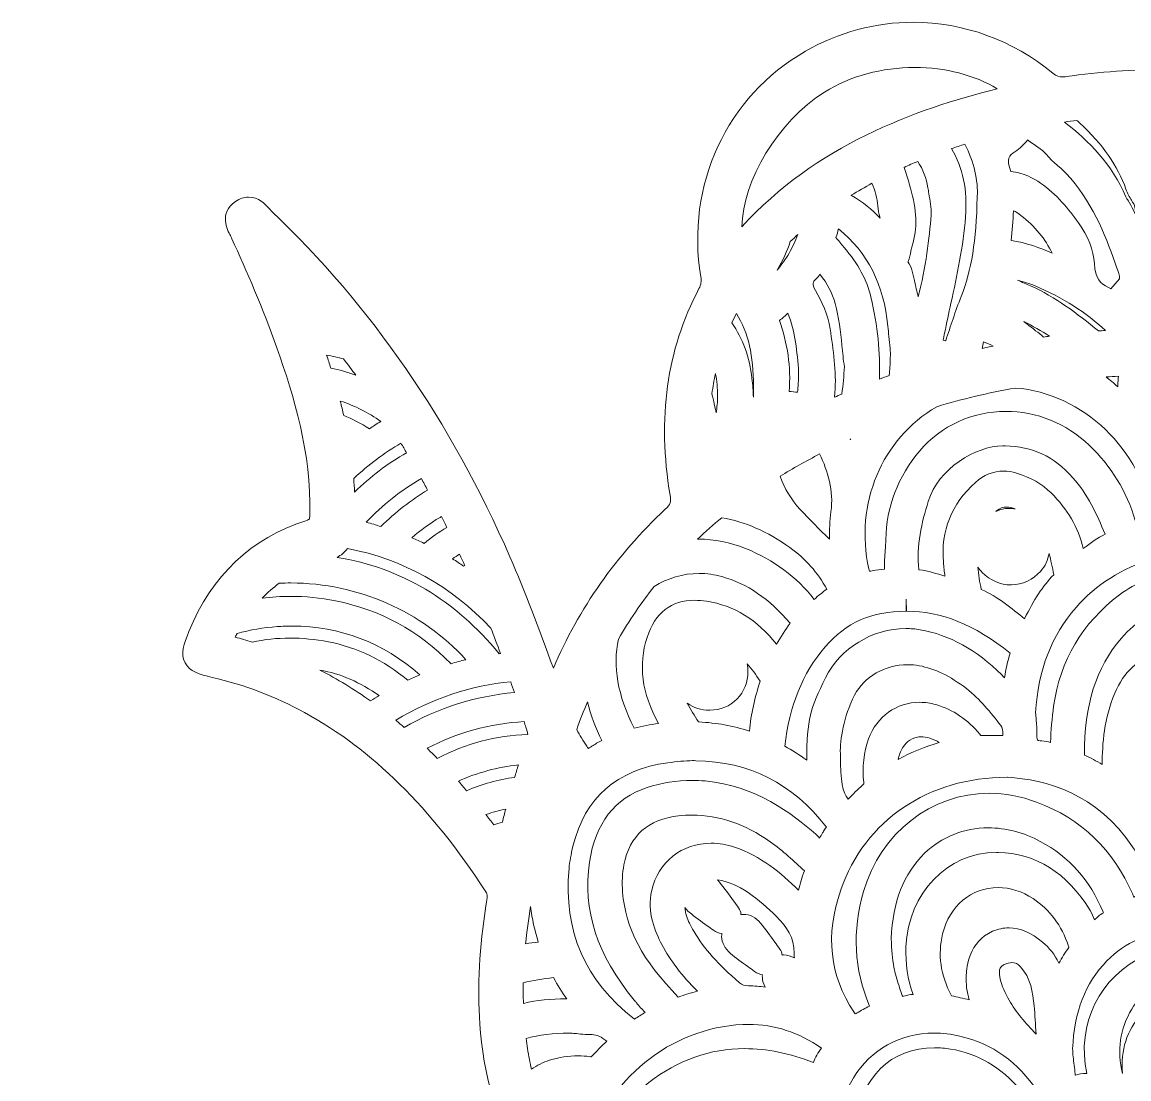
# Model space of a CAD drawing. Extents: x 55 to 1945, y -803 to -197.
# Drawn here: x 532.1 to 750.3, y -408 to -199.7 of the extents above; entities that cross this region are included whole.
import ezdxf

# ---------------------------------------------------------------- set-up
doc = ezdxf.new("R2010")
doc.units = 0
doc.header["$MEASUREMENT"] = 0
doc.layers.add('Layer 1', color=7, linetype='Continuous')

# ---------------------------------------------------------------- blocks, each defined once
blk = doc.blocks.new('block 2')
at = {"layer": 'Layer 1', "lineweight": 0}
for points, knots in [([(980.2, -612.68), (978.01, -609.98), (975.82, -607.29), (973.62, -604.6), (968.72, -598.59), (963.66, -592.38), (958.81, -586.19), (951.38, -576.7), (942.23, -563.82), (937.35, -548.26), (936.88, -546.77), (937, -546.29), (938.11, -545.24), (945.05, -538.69), (950.03, -531.23), (952.92, -523.05), (954.92, -517.36), (954.23, -515.91), (948.58, -513.87), (928.52, -506.64), (912.42, -493.97), (900.72, -476.21), (899.19, -473.89), (898.47, -471.72), (898.4, -469.18), (898.25, -464.07), (897.58, -458.73), (896.4, -453.32), (894.46, -444.44), (891.27, -434.42), (882.3, -427.47), (881.82, -427.09), (881.34, -426.74), (880.84, -426.4), (885.52, -422.49), (888.82, -417.27), (890.88, -410.54), (893.45, -402.18), (894.08, -392.92), (892.88, -381.39), (892.88, -381.39), (892.79, -380.54), (892.79, -380.54), (891.75, -370.64), (891.75, -370.64), (898.02, -362.41), (912.49, -343.4), (928.05, -332.67), (947, -328.65), (949, -328.22), (950.32, -327.37), (951.03, -326.06), (952.01, -324.26), (951.42, -322.25), (950.89, -320.89), (946.39, -309.26), (938.54, -301.57), (927.54, -298.03), (926.54, -297.71), (926.54, -297.65), (926.53, -296.78), (926.51, -292.92), (926.78, -289.16), (927.33, -285.61), (929.56, -271.21), (935.07, -257.96), (941.5, -243.37), (941.6, -243.13), (941.79, -242.81), (941.98, -242.48), (942.74, -241.18), (944.76, -237.73), (941.36, -235.19), (940.46, -234.51), (939.51, -234.17), (938.54, -234.17), (936.38, -234.17), (935.04, -235.8), (934.16, -236.89), (933.92, -237.18), (933.7, -237.45), (933.53, -237.61), (911.04, -259.03), (894.13, -285.43), (881.81, -318.32), (880.74, -321.18), (879.69, -324.04), (878.61, -327.02), (873.63, -315.34), (866.33, -304.93), (856.88, -296.02), (855.65, -294.86), (855.39, -294.08), (855.68, -292.39), (858.16, -277.79), (856.25, -264.3), (850, -252.3), (849.56, -251.44), (849.45, -250.71), (849.62, -249.67), (852.55, -231.6), (844.41, -214.21), (828.89, -205.34), (822.41, -201.64), (815.12, -199.69), (807.81, -199.69), (797.77, -199.69), (788.2, -203.19), (780.13, -209.83), (779.41, -210.42), (779.06, -210.53), (778.62, -210.53), (778.48, -210.53), (778.32, -210.51), (778.15, -210.49), (771.35, -209.5), (764.48, -209), (757.73, -209), (751.12, -209), (744.44, -209.48), (737.88, -210.43), (737.6, -210.47), (737.35, -210.49), (737.13, -210.49), (736.54, -210.49), (736.05, -210.36), (735.27, -209.72), (727.41, -203.26), (717.65, -199.71), (707.77, -199.71), (700.37, -199.71), (693.01, -201.69), (686.48, -205.44), (670.95, -214.36), (662.86, -231.82), (665.87, -249.91), (666.02, -250.8), (665.92, -251.42), (665.51, -252.2), (659.13, -264.39), (657.26, -277.72), (659.82, -292.95), (660.04, -294.26), (659.87, -294.75), (658.87, -295.69), (649.22, -304.74), (641.81, -315.28), (636.8, -327.05), (633.94, -319.07), (631.27, -312.04), (628.24, -305.09), (616.62, -278.45), (600.8, -255.52), (581.25, -236.94), (581.09, -236.79), (580.93, -236.62), (580.77, -236.44), (579.95, -235.53), (578.71, -234.17), (576.73, -234.17), (575.84, -234.17), (574.97, -234.46), (574.13, -235.03), (570.78, -237.34), (572.55, -240.68), (573.13, -241.78), (573.24, -241.99), (573.34, -242.19), (573.43, -242.38), (576.28, -248.67), (579.56, -256.14), (582.31, -263.9), (585.68, -273.41), (589.09, -284.74), (588.81, -296.61), (588.79, -297.46), (588.69, -297.65), (588.68, -297.67), (588.68, -297.67), (588.54, -297.81), (588, -297.98), (577.24, -301.41), (569.49, -308.75), (564.95, -319.8), (563.93, -322.29), (563.28, -324.19), (564.19, -325.96), (565.1, -327.71), (567.06, -328.29), (569.53, -328.86), (575.92, -330.33), (582.04, -332.65), (587.72, -335.77), (601.19, -343.16), (612.55, -354.39), (623.49, -371.1), (623.85, -371.66), (623.8, -372.22), (623.58, -373.56), (623.58, -373.56), (623.52, -373.89), (623.52, -373.89), (622.22, -381.95), (621.82, -389.79), (622.33, -397.19), (622.96, -406.5), (625, -417.98), (634.73, -426.42), (628.9, -430.37), (624.67, -436), (621.85, -443.54), (619.02, -451.1), (617.47, -459.67), (616.95, -470.52), (616.86, -472.32), (616.41, -473.77), (615.48, -475.22), (603.68, -493.54), (587.21, -506.58), (566.51, -513.98), (562.16, -515.53), (560.85, -518.28), (562.39, -522.64), (565.45, -531.28), (570.63, -539.02), (577.79, -545.62), (578.63, -546.39), (578.7, -546.68), (578.35, -547.79), (575.44, -557.15), (570.75, -566.38), (563.59, -576.83), (557.77, -585.33), (551.09, -593.44), (544.63, -601.29), (541.67, -604.88), (538.61, -608.6), (535.66, -612.32), (535.54, -612.47), (535.41, -612.62), (535.28, -612.76), (534.49, -613.67), (532.08, -616.41), (534.83, -619.38), (535.99, -620.63), (537.21, -620.89), (538.03, -620.89), (539.54, -620.89), (540.66, -620.06), (541.49, -619.45), (541.64, -619.33), (541.8, -619.22), (541.95, -619.12), (543.82, -617.88), (545.69, -616.65), (547.56, -615.42), (553.71, -611.38), (560.08, -607.2), (566.2, -602.87), (582.76, -591.14), (601.36, -576.52), (615.64, -556.17), (615.74, -576.94), (616.67, -595.29), (618.46, -612.13), (618.77, -614.99), (618.25, -617.27), (616.67, -620.01), (610.06, -631.48), (604.76, -642.12), (600.47, -652.54), (593.95, -668.39), (590.23, -683.37), (589.12, -698.34), (588.81, -702.55), (590.57, -705.07), (594.5, -706.04), (595.16, -706.2), (595.81, -706.39), (596.46, -706.57), (598.33, -707.1), (600.26, -707.65), (602.39, -707.73), (602.56, -707.74), (602.7, -707.75), (602.81, -707.76), (602.81, -707.88), (602.79, -708.04), (602.77, -708.24), (602.01, -714.13), (601.78, -720.27), (602.07, -726.49), (602.98, -745.23), (607.98, -762.81), (613.46, -780.66), (614, -782.4), (614.53, -784.13), (615.07, -785.87), (616.16, -789.4), (617.25, -792.92), (618.32, -796.46), (619.08, -799.02), (620.54, -800.31), (622.65, -800.31), (622.89, -800.31), (623.15, -800.29), (623.4, -800.25), (624.33, -800.11), (627.35, -799.3), (627.08, -794.98), (627.07, -794.76), (627.07, -794.54), (627.07, -794.32), (627.06, -794.11), (627.06, -793.91), (627.05, -793.7), (625.82, -761.99), (626.93, -729.41), (630.36, -696.86), (630.98, -691), (631.71, -685.05), (632.42, -679.28), (632.69, -679.96), (632.96, -680.63), (633.22, -681.3), (634.46, -684.4), (635.73, -687.6), (637.11, -690.71), (649.92, -719.72), (668.32, -739.95), (693.35, -752.56), (709.85, -760.88), (728.61, -765.58), (750.68, -766.94), (751.51, -766.99), (752.19, -767.02), (752.79, -767.02), (756.35, -767.02), (757.46, -765.31), (757.8, -763.21), (758, -764.02), (758.36, -764.85), (759.01, -765.54), (760.45, -767.08), (762.53, -767.08), (763.21, -767.08), (763.57, -767.08), (763.94, -767.06), (764.34, -767.03), (771.51, -766.46), (780, -765.65), (788.57, -763.93), (814.74, -758.68), (835.61, -747.7), (852.36, -730.37), (865.29, -717), (875.34, -700.19), (882.99, -679.08), (884.8, -693.05), (886.21, -707.24), (887.26, -722.18), (888.8, -744.02), (889.17, -767.54), (888.39, -794.08), (888.39, -794.25), (888.38, -794.44), (888.36, -794.62), (888.28, -795.87), (888.02, -799.66), (892.08, -800.24), (892.34, -800.27), (892.59, -800.29), (892.82, -800.29), (896.11, -800.29), (896.91, -797.31), (897.25, -796.03), (897.3, -795.85), (897.35, -795.67), (897.4, -795.49), (899.41, -788.96), (901.41, -782.42), (903.41, -775.88), (909.48, -755.92), (915.7, -732.57), (912.59, -707.84), (915.13, -707.63), (917.54, -706.99), (919.86, -706.37), (919.86, -706.37), (921.02, -706.06), (921.02, -706.06), (925.04, -705.01), (926.82, -702.51), (926.46, -698.41), (925.72, -690.03), (924.43, -682.34), (922.53, -674.89), (917.08, -653.5), (906.86, -634.03), (897.58, -617.8), (896.89, -616.6), (896.59, -615.87), (896.69, -614.91), (898.6, -597.76), (899.6, -578.96), (899.83, -556.08), (904.49, -562.78), (909.84, -569.14), (916.05, -575.39), (933.48, -592.92), (953.58, -606.31), (974.35, -619.6), (975.12, -620.09), (976.28, -620.83), (977.69, -620.83), (977.69, -620.83), (977.69, -620.83), (977.69, -620.83), (978.58, -620.83), (979.88, -620.54), (981, -619.13), (983.22, -616.33), (981.17, -613.85), (980.4, -612.92), (980.4, -612.92), (980.2, -612.68), (980.2, -612.68)], [0, 0, 0, 0, 1, 1, 1, 2, 2, 2, 3, 3, 3, 4, 4, 4, 5, 5, 5, 6, 6, 6, 7, 7, 7, 8, 8, 8, 9, 9, 9, 10, 10, 10, 11, 11, 11, 12, 12, 12, 13, 13, 13, 14, 14, 14, 15, 15, 15, 16, 16, 16, 17, 17, 17, 18, 18, 18, 19, 19, 19, 20, 20, 20, 21, 21, 21, 22, 22, 22, 23, 23, 23, 24, 24, 24, 25, 25, 25, 26, 26, 26, 27, 27, 27, 28, 28, 28, 29, 29, 29, 30, 30, 30, 31, 31, 31, 32, 32, 32, 33, 33, 33, 34, 34, 34, 35, 35, 35, 36, 36, 36, 37, 37, 37, 38, 38, 38, 39, 39, 39, 40, 40, 40, 41, 41, 41, 42, 42, 42, 43, 43, 43, 44, 44, 44, 45, 45, 45, 46, 46, 46, 47, 47, 47, 48, 48, 48, 49, 49, 49, 50, 50, 50, 51, 51, 51, 52, 52, 52, 53, 53, 53, 54, 54, 54, 55, 55, 55, 56, 56, 56, 57, 57, 57, 58, 58, 58, 59, 59, 59, 60, 60, 60, 61, 61, 61, 62, 62, 62, 63, 63, 63, 64, 64, 64, 65, 65, 65, 66, 66, 66, 67, 67, 67, 68, 68, 68, 69, 69, 69, 70, 70, 70, 71, 71, 71, 72, 72, 72, 73, 73, 73, 74, 74, 74, 75, 75, 75, 76, 76, 76, 77, 77, 77, 78, 78, 78, 79, 79, 79, 80, 80, 80, 81, 81, 81, 82, 82, 82, 83, 83, 83, 84, 84, 84, 85, 85, 85, 86, 86, 86, 87, 87, 87, 88, 88, 88, 89, 89, 89, 90, 90, 90, 91, 91, 91, 92, 92, 92, 93, 93, 93, 94, 94, 94, 95, 95, 95, 96, 96, 96, 97, 97, 97, 98, 98, 98, 99, 99, 99, 100, 100, 100, 101, 101, 101, 102, 102, 102, 103, 103, 103, 104, 104, 104, 105, 105, 105, 106, 106, 106, 107, 107, 107, 108, 108, 108, 109, 109, 109, 110, 110, 110, 111, 111, 111, 112, 112, 112, 113, 113, 113, 114, 114, 114, 115, 115, 115, 116, 116, 116, 117, 117, 117, 118, 118, 118, 119, 119, 119, 120, 120, 120, 121, 121, 121, 122, 122, 122, 123, 123, 123, 124, 124, 124, 125, 125, 125, 126, 126, 126, 127, 127, 127, 128, 128, 128, 129, 129, 129, 130, 130, 130, 131, 131, 131, 132, 132, 132, 133, 133, 133, 134, 134, 134, 135, 135, 135, 136, 136, 136, 137, 137, 137, 138, 138, 138, 139, 139, 139, 140, 140, 140, 141, 141, 141, 142, 142, 142, 142]), ([(690.26, -213.48), (695.28, -210.34), (701.6, -208.62), (708.05, -208.62), (714.11, -208.62), (719.81, -210.12), (724.3, -212.83), (707.85, -216.94), (688.65, -224), (673.94, -240.03), (674.16, -230.95), (681.02, -219.25), (690.26, -213.48)], [0, 0, 0, 0, 1, 1, 1, 2, 2, 2, 3, 3, 3, 4, 4, 4, 4]), ([(739.99, -219.06), (740.16, -219.21), (740.33, -219.37), (740.5, -219.53), (745.16, -223.86), (748.08, -228.02), (749.68, -232.63), (749.97, -233.47), (750.4, -234.17), (750.78, -234.8), (751.08, -235.3), (751.39, -235.81), (751.45, -236.13), (751.61, -237.03), (751.85, -237.88), (752.11, -238.7), (751.5, -237.38), (750.83, -236.1), (750.09, -234.84), (750.02, -234.73), (749.95, -234.61), (749.88, -234.5), (749.79, -234.35), (749.68, -234.18), (749.64, -234.1), (746.92, -227.7), (742.42, -223.17), (737.59, -219.39), (738.38, -219.28), (739.18, -219.17), (739.99, -219.06)], [0, 0, 0, 0, 1, 1, 1, 2, 2, 2, 3, 3, 3, 4, 4, 4, 5, 5, 5, 6, 6, 6, 7, 7, 7, 8, 8, 8, 9, 9, 9, 10, 10, 10, 10]), ([(715.31, -224.62), (716.18, -224.32), (717.06, -224.03), (717.95, -223.76), (719.72, -227.3), (720.57, -230.91), (720.36, -234.09), (720.36, -234.12), (720.36, -234.15), (720.36, -234.19), (720.17, -242.87), (719.26, -248.55), (717.19, -253.79), (716.06, -256.67), (715.09, -259.63), (714.16, -262.49), (714.16, -262.49), (714.14, -262.53), (714.14, -262.53), (713.98, -262.49), (713.82, -262.45), (713.67, -262.41), (713.74, -262), (713.84, -261.47), (713.94, -260.98), (714.33, -259.03), (714.76, -257.04), (715.18, -255.11), (716.38, -249.6), (717.61, -243.9), (718.05, -238.07), (718.46, -232.77), (717.56, -228.37), (715.31, -224.62)], [0, 0, 0, 0, 1, 1, 1, 2, 2, 2, 3, 3, 3, 4, 4, 4, 5, 5, 5, 6, 6, 6, 7, 7, 7, 8, 8, 8, 9, 9, 9, 10, 10, 10, 11, 11, 11, 11]), ([(727.77, -225.26), (728.81, -224.61), (729.58, -223.73), (730.26, -222.96), (730.27, -222.95), (730.29, -222.94), (730.3, -222.92), (730.49, -223.06), (730.68, -223.19), (730.88, -223.32), (732.2, -224.22), (733.44, -225.06), (734.37, -226.16), (735.06, -226.99), (735.81, -227.63), (736.53, -228.24), (737.03, -228.67), (737.5, -229.08), (737.91, -229.51), (742.81, -234.74), (745.54, -241.39), (747.56, -247.2), (747.65, -247.47), (747.75, -247.74), (747.85, -248.01), (748.17, -248.88), (748.45, -249.63), (748.44, -250.26), (748.44, -250.28), (748.44, -250.29), (748.44, -250.3), (748.44, -250.3), (746.72, -252.26), (746.72, -252.26), (746.57, -252.16), (746.4, -252.07), (746.22, -251.98), (744.64, -251.28), (743.62, -250.25), (743.45, -247.28), (743.31, -244.66), (742.19, -241.81), (740.32, -239.24), (738.39, -236.6), (736.06, -233.6), (732.83, -231.41), (731.51, -230.51), (729.51, -229.34), (727, -229.13), (726.03, -226.59), (726.65, -225.97), (727.77, -225.26)], [0, 0, 0, 0, 1, 1, 1, 2, 2, 2, 3, 3, 3, 4, 4, 4, 5, 5, 5, 6, 6, 6, 7, 7, 7, 8, 8, 8, 9, 9, 9, 10, 10, 10, 11, 11, 11, 12, 12, 12, 13, 13, 13, 14, 14, 14, 15, 15, 15, 16, 16, 16, 17, 17, 17, 17]), ([(707.2, -232.39), (707.2, -232.39), (706.97, -231.59), (706.97, -231.59), (706.65, -230.51), (706.33, -229.41), (705.93, -228.32), (706.82, -227.91), (707.73, -227.52), (708.65, -227.14), (709.67, -228.75), (710.32, -230.46), (710.63, -232.34), (710.69, -232.72), (710.76, -233.1), (710.82, -233.48), (711.07, -234.87), (711.3, -236.19), (711.31, -237.71), (710.9, -242.28), (710.23, -248.02), (708.72, -253.87), (708.48, -252.78), (708.23, -251.71), (707.98, -250.64), (707.98, -250.64), (707.56, -248.8), (707.56, -248.8), (707.38, -248.04), (707.01, -247.44), (706.74, -247), (706.74, -247), (706.71, -246.94), (706.71, -246.94), (706.71, -246.92), (706.72, -246.91), (706.73, -246.88), (707.01, -246.16), (707.17, -245.44), (707.3, -244.81), (707.38, -244.44), (707.46, -244.08), (707.55, -243.78), (708.59, -240.39), (708.47, -236.67), (707.2, -232.39)], [0, 0, 0, 0, 1, 1, 1, 2, 2, 2, 3, 3, 3, 4, 4, 4, 5, 5, 5, 6, 6, 6, 7, 7, 7, 8, 8, 8, 9, 9, 9, 10, 10, 10, 11, 11, 11, 12, 12, 12, 13, 13, 13, 14, 14, 14, 15, 15, 15, 15]), ([(695.52, -233.82), (696.85, -233.01), (698.22, -232.22), (699.61, -231.46), (700.25, -232.94), (700.62, -234.41), (700.76, -235.91), (700.83, -236.74), (701.01, -237.49), (701.16, -238.09), (701.18, -238.17), (701.2, -238.25), (701.21, -238.32), (701.21, -238.32), (701.21, -238.35), (701.21, -238.35), (699.66, -236.63), (697.79, -235.14), (695.55, -233.84), (695.54, -233.83), (695.53, -233.83), (695.52, -233.82)], [0, 0, 0, 0, 1, 1, 1, 2, 2, 2, 3, 3, 3, 4, 4, 4, 5, 5, 5, 6, 6, 6, 7, 7, 7, 7]), ([(727.08, -242.71), (727.24, -240.82), (727.4, -238.85), (727.53, -236.86), (727.99, -237.08), (728.46, -237.38), (728.96, -237.78), (731.75, -239.98), (733.79, -242.44), (735.15, -245.26), (732.72, -244.15), (730.02, -243.17), (727.08, -242.71)], [0, 0, 0, 0, 1, 1, 1, 2, 2, 2, 3, 3, 3, 4, 4, 4, 4]), ([(680.92, -248.56), (682.07, -246.59), (682.91, -244.76), (683.51, -242.95), (684, -242.48), (684.5, -242.02), (685.01, -241.56), (684.51, -242.85), (683.93, -244.07), (683.26, -245.25), (682.6, -246.42), (681.8, -247.5), (680.92, -248.56)], [0, 0, 0, 0, 1, 1, 1, 2, 2, 2, 3, 3, 3, 4, 4, 4, 4]), ([(702.74, -259.61), (702.8, -260.29), (702.88, -260.97), (702.95, -261.64), (703.14, -263.24), (703.31, -264.74), (703.22, -265.82), (703.22, -265.87), (703.22, -265.92), (703.22, -265.97), (703.19, -267.1), (703.13, -268.21), (703.02, -269.34), (702.38, -269.57), (701.73, -269.81), (701.09, -270.04), (701.29, -264.87), (700.73, -259.54), (699.41, -253.87), (698.64, -250.56), (696.89, -247.34), (694.08, -244.05), (693.8, -243.72), (693.53, -243.39), (693.26, -243.06), (693.01, -242.75), (692.76, -242.45), (692.51, -242.15), (692.72, -241.56), (692.89, -240.98), (693.02, -240.42), (698.79, -245.16), (701.97, -251.44), (702.74, -259.61)], [0, 0, 0, 0, 1, 1, 1, 2, 2, 2, 3, 3, 3, 4, 4, 4, 5, 5, 5, 6, 6, 6, 7, 7, 7, 8, 8, 8, 9, 9, 9, 10, 10, 10, 11, 11, 11, 11]), ([(693.68, -263.41), (693.82, -264.82), (693.97, -266.27), (694.18, -267.67), (694.08, -269.4), (693.94, -271.22), (693.66, -273), (693.18, -273.2), (692.71, -273.41), (692.23, -273.61), (692.7, -269.25), (692.08, -265.03), (691.48, -260.92), (691.48, -260.92), (691.37, -260.14), (691.37, -260.14), (690.96, -257.31), (689.69, -254.74), (688.5, -252.61), (687.68, -251.15), (687.98, -250.87), (688.52, -250.37), (688.85, -250.07), (689.12, -249.73), (689.36, -249.38), (690.81, -251.2), (691.8, -253.11), (692.37, -255.18), (693.11, -257.85), (693.4, -260.68), (693.68, -263.41)], [0, 0, 0, 0, 1, 1, 1, 2, 2, 2, 3, 3, 3, 4, 4, 4, 5, 5, 5, 6, 6, 6, 7, 7, 7, 8, 8, 8, 9, 9, 9, 10, 10, 10, 10]), ([(730.84, -251.66), (730.03, -251.3), (729.19, -250.93), (728.33, -250.58), (729.53, -250.86), (730.68, -251.19), (731.76, -251.66), (737.27, -254.03), (741.85, -256.93), (745.62, -260.47), (745.16, -260.5), (744.71, -260.53), (744.27, -260.57), (740.05, -257.12), (735.82, -253.88), (730.84, -251.66)], [0, 0, 0, 0, 1, 1, 1, 2, 2, 2, 3, 3, 3, 4, 4, 4, 5, 5, 5, 5]), ([(672.88, -257.1), (675.25, -260.96), (676.28, -265.46), (676.25, -271.49), (676.25, -271.55), (676.25, -271.6), (676.26, -271.65), (676.3, -272.29), (676.29, -272.95), (676.23, -273.63), (676.2, -272.4), (676.1, -271.17), (675.96, -269.96), (675.49, -265.75), (674.15, -262.06), (671.98, -258.99), (672.27, -258.36), (672.56, -257.73), (672.88, -257.1)], [0, 0, 0, 0, 1, 1, 1, 2, 2, 2, 3, 3, 3, 4, 4, 4, 5, 5, 5, 6, 6, 6, 6]), ([(683.03, -257.08), (684.49, -260.74), (684.87, -264.67), (685.15, -268.69), (685.16, -270.29), (685.04, -271.49), (684.93, -272.64), (684.39, -272.59), (683.85, -272.54), (683.31, -272.49), (683.63, -267.67), (682.98, -262.96), (681.37, -258.48), (681.98, -258.06), (682.53, -257.58), (683.03, -257.08)], [0, 0, 0, 0, 1, 1, 1, 2, 2, 2, 3, 3, 3, 4, 4, 4, 5, 5, 5, 5]), ([(734.64, -261.6), (734.24, -261.66), (733.84, -261.71), (733.45, -261.77), (732.46, -260.96), (731.36, -260.1), (730.08, -259.12), (729.9, -258.98), (729.71, -258.85), (729.53, -258.72), (731.29, -259.57), (732.99, -260.53), (734.64, -261.6)], [0, 0, 0, 0, 1, 1, 1, 2, 2, 2, 3, 3, 3, 4, 4, 4, 4]), ([(721.33, -264.02), (721.42, -263.58), (721.5, -263.15), (721.57, -262.72), (722.25, -262.95), (722.91, -263.22), (723.53, -263.54), (722.8, -263.7), (722.07, -263.86), (721.33, -264.02)], [0, 0, 0, 0, 1, 1, 1, 2, 2, 2, 3, 3, 3, 3]), ([(595.46, -266.08), (596.32, -267.21), (597.12, -268.28), (597.87, -269.3), (596.26, -268.7), (594.61, -268.23), (592.93, -267.87), (592.67, -267.04), (592.4, -266.2), (592.11, -265.34), (593.25, -265.54), (594.37, -265.78), (595.46, -266.08)], [0, 0, 0, 0, 1, 1, 1, 2, 2, 2, 3, 3, 3, 4, 4, 4, 4]), ([(668.74, -268.98), (668.75, -269.01), (668.76, -269.04), (668.77, -269.08), (669.11, -270.4), (669.15, -271.85), (669.16, -273.35), (669.17, -274.55), (669.08, -275.67), (668.89, -276.72), (668.86, -276.52), (668.82, -276.31), (668.77, -276.1), (668.77, -276.1), (668.52, -274.96), (668.52, -274.96), (668.37, -274.28), (668.22, -273.61), (668.07, -272.93), (668.24, -271.6), (668.47, -270.28), (668.74, -268.98)], [0, 0, 0, 0, 1, 1, 1, 2, 2, 2, 3, 3, 3, 4, 4, 4, 5, 5, 5, 6, 6, 6, 7, 7, 7, 7]), ([(745.76, -269.64), (746.56, -269.59), (747.37, -269.53), (748.19, -269.49), (748.13, -270.05), (748.1, -270.63), (748.08, -271.23), (748.07, -271.34), (748.07, -271.45), (748.07, -271.55), (747.29, -270.86), (746.53, -270.23), (745.76, -269.64)], [0, 0, 0, 0, 1, 1, 1, 2, 2, 2, 3, 3, 3, 4, 4, 4, 4]), ([(712.37, -275.49), (717.41, -273.98), (722.5, -272.77), (727.93, -271.81), (741.12, -272.79), (753.06, -284.23), (754.56, -297.14), (753.47, -297.39), (752.47, -297.66), (751.51, -297.96), (749.83, -292.2), (746.78, -287.2), (742.43, -283.07), (737.92, -278.78), (732.08, -276.42), (725.99, -276.42), (719.43, -276.42), (713.25, -279.25), (709.05, -284.19), (704.74, -289.24), (702.43, -295.28), (702.34, -301.66), (702.33, -302.35), (702.28, -303.06), (702.22, -303.81), (702.12, -304.99), (702.02, -306.2), (702.1, -307.5), (701.35, -307.57), (700.55, -307.69), (699.65, -307.85), (699.47, -307.88), (699.28, -307.91), (699.1, -307.94), (699.07, -307.78), (699.03, -307.62), (698.99, -307.46), (696.15, -294.66), (701.53, -281.85), (712.37, -275.49)], [0, 0, 0, 0, 1, 1, 1, 2, 2, 2, 3, 3, 3, 4, 4, 4, 5, 5, 5, 6, 6, 6, 7, 7, 7, 8, 8, 8, 9, 9, 9, 10, 10, 10, 11, 11, 11, 12, 12, 12, 13, 13, 13, 13]), ([(600.54, -279.83), (598.88, -278.78), (597.18, -277.9), (595.47, -277.21), (595.26, -276.28), (595.03, -275.35), (594.79, -274.39), (597.7, -275.32), (600.39, -276.68), (602.76, -278.41), (601.95, -278.9), (601.22, -279.36), (600.54, -279.83)], [0, 0, 0, 0, 1, 1, 1, 2, 2, 2, 3, 3, 3, 4, 4, 4, 4]), ([(607.88, -284.57), (604.13, -286.72), (600.69, -289.31), (597.6, -292.33), (597.56, -291.44), (597.51, -290.55), (597.44, -289.66), (600.36, -286.95), (603.49, -284.62), (606.75, -282.69), (607.13, -283.32), (607.5, -283.94), (607.88, -284.57)], [0, 0, 0, 0, 1, 1, 1, 2, 2, 2, 3, 3, 3, 4, 4, 4, 4]), ([(695.43, -281.86), (695.41, -281.9), (695.39, -281.94), (695.37, -281.99), (695.35, -281.96), (695.34, -281.93), (695.33, -281.9), (695.36, -281.89), (695.4, -281.87), (695.43, -281.86)], [0, 0, 0, 0, 1, 1, 1, 2, 2, 2, 3, 3, 3, 3]), ([(713.69, -306.17), (713.77, -307.1), (713.88, -308.02), (714, -308.93), (712.38, -308.39), (710.7, -307.87), (708.88, -307.64), (708.33, -302.88), (709.42, -298.35), (710.7, -294.16), (712.67, -287.72), (720.03, -283.23), (725.4, -283.23), (725.54, -283.23), (725.68, -283.24), (725.82, -283.24), (725.84, -283.24), (725.87, -283.24), (725.9, -283.24), (731.2, -283.28), (735.44, -285.27), (739.23, -289.51), (742.14, -292.77), (744, -296.78), (745.56, -300.64), (744.11, -301.38), (742.7, -302.31), (741.28, -303.44), (740.28, -299.33), (738.15, -295.65), (734.93, -292.49), (733.13, -290.73), (730.9, -289.45), (728.09, -288.58), (727.26, -288.32), (726.42, -288.19), (725.59, -288.19), (723.54, -288.19), (721.61, -288.96), (719.99, -290.43), (715.29, -294.7), (713.17, -299.99), (713.69, -306.17)], [0, 0, 0, 0, 1, 1, 1, 2, 2, 2, 3, 3, 3, 4, 4, 4, 5, 5, 5, 6, 6, 6, 7, 7, 7, 8, 8, 8, 9, 9, 9, 10, 10, 10, 11, 11, 11, 12, 12, 12, 13, 13, 13, 14, 14, 14, 14]), ([(689.3, -284.82), (690.92, -288.24), (692.1, -291.99), (691.53, -296.25), (691.3, -297.98), (691.2, -299.75), (691.26, -301.62), (689.22, -299.64), (687.28, -297.72), (685.47, -295.75), (683.68, -293.8), (682.35, -291.61), (681.51, -289.2), (683.99, -287.68), (686.6, -286.21), (689.3, -284.82)], [0, 0, 0, 0, 1, 1, 1, 2, 2, 2, 3, 3, 3, 4, 4, 4, 5, 5, 5, 5]), ([(612.02, -291.94), (608.75, -293.87), (605.66, -296.28), (602.81, -299.13), (601.89, -298.82), (600.92, -298.53), (599.91, -298.28), (603.11, -294.87), (606.75, -291.98), (610.78, -289.66), (611.2, -290.41), (611.61, -291.18), (612.02, -291.94)], [0, 0, 0, 0, 1, 1, 1, 2, 2, 2, 3, 3, 3, 4, 4, 4, 4]), ([(727.83, -295.63), (727.47, -295.58), (727.11, -295.55), (726.74, -295.55), (726.74, -295.55), (726.63, -295.55), (726.63, -295.55), (725.74, -295.56), (724.87, -295.77), (724.05, -296.13), (724.09, -296.1), (724.12, -296.06), (724.16, -296.03), (724.82, -295.52), (725.5, -295.27), (726.24, -295.27), (726.75, -295.27), (727.28, -295.39), (727.83, -295.63)], [0, 0, 0, 0, 1, 1, 1, 2, 2, 2, 3, 3, 3, 4, 4, 4, 5, 5, 5, 6, 6, 6, 6]), ([(614.74, -297.15), (615.1, -297.86), (615.45, -298.57), (615.8, -299.28), (614.25, -300.22), (612.75, -301.28), (611.32, -302.45), (610.53, -302.04), (609.74, -301.68), (608.93, -301.34), (610.64, -299.83), (612.47, -298.5), (614.47, -297.31), (614.56, -297.26), (614.65, -297.2), (614.74, -297.15)], [0, 0, 0, 0, 1, 1, 1, 2, 2, 2, 3, 3, 3, 4, 4, 4, 5, 5, 5, 5]), ([(670.01, -297.38), (674.55, -298.14), (678.96, -300.07), (683.44, -303.28), (686.54, -305.5), (688.92, -308.18), (690.71, -311.46), (689.86, -312.06), (689.03, -312.74), (688.22, -313.49), (684.81, -309.07), (680.26, -305.69), (674.67, -303.44), (671.64, -302.22), (668.53, -301.6), (665.41, -301.6), (665.35, -301.6), (665.3, -301.6), (665.24, -301.6), (666.78, -300.14), (668.37, -298.74), (670.01, -297.38)], [0, 0, 0, 0, 1, 1, 1, 2, 2, 2, 3, 3, 3, 4, 4, 4, 5, 5, 5, 6, 6, 6, 7, 7, 7, 7]), ([(624.49, -319.14), (625.11, -320.74), (625.74, -322.4), (626.38, -324.14), (626.3, -324.15), (626.22, -324.17), (626.13, -324.18), (617.4, -313.58), (606.68, -307.22), (594.19, -305.19), (594.93, -304.79), (595.65, -304.24), (596.23, -303.45), (607.18, -305.58), (616.68, -310.85), (624.49, -319.14)], [0, 0, 0, 0, 1, 1, 1, 2, 2, 2, 3, 3, 3, 4, 4, 4, 5, 5, 5, 5]), ([(618.31, -304.57), (618.65, -305.31), (618.98, -306.05), (619.32, -306.8), (619.25, -306.84), (619.18, -306.88), (619.11, -306.92), (618.41, -306.43), (617.68, -305.95), (616.92, -305.48), (617.38, -305.17), (617.84, -304.86), (618.31, -304.57)], [0, 0, 0, 0, 1, 1, 1, 2, 2, 2, 3, 3, 3, 4, 4, 4, 4]), ([(721.35, -308.17), (722.9, -309.73), (724.96, -310.63), (727.02, -310.63), (727.03, -310.63), (727.12, -310.63), (727.13, -310.63), (729.26, -310.6), (731.4, -309.59), (732.85, -307.95), (733.77, -306.9), (734.34, -305.69), (734.52, -304.43), (734.89, -305.75), (735.18, -307.15), (735.44, -308.61), (733.27, -310.87), (731.47, -313.59), (729.71, -317.3), (727.12, -315.17), (724.43, -312.99), (721.16, -311.52), (720.83, -310.05), (720.6, -308.56), (720.46, -307.1), (720.72, -307.47), (721.02, -307.83), (721.35, -308.17)], [0, 0, 0, 0, 1, 1, 1, 2, 2, 2, 3, 3, 3, 4, 4, 4, 5, 5, 5, 6, 6, 6, 7, 7, 7, 8, 8, 8, 9, 9, 9, 9]), ([(755.34, -305.25), (756.18, -304.97), (757.15, -304.84), (758.29, -304.84), (758.7, -304.84), (759.12, -304.85), (759.58, -304.89), (765.88, -305.35), (771.47, -308.3), (777.72, -314.47), (781.83, -318.52), (784.4, -323.76), (785.81, -330.93), (786.45, -334.2), (786.47, -337.72), (785.85, -341.11), (784.96, -341.22), (784.15, -341.53), (783.43, -341.8), (783.37, -341.82), (783.31, -341.85), (783.24, -341.87), (783.25, -341.79), (783.26, -341.72), (783.26, -341.65), (783.33, -340.86), (783.4, -339.96), (783.25, -339.07), (783.16, -338.51), (783.08, -337.94), (782.99, -337.38), (782.11, -331.74), (781.21, -325.91), (777.59, -320.78), (774.07, -315.76), (769.95, -312.2), (765.35, -310.21), (763.23, -309.29), (761.05, -308.82), (758.87, -308.82), (755.24, -308.82), (751.71, -310.09), (748.39, -312.6), (741.07, -318.14), (736.7, -325.51), (735.43, -334.5), (735.09, -336.91), (734.93, -339.33), (734.79, -341.69), (734.32, -341.55), (733.75, -341.4), (733.1, -341.39), (732.57, -341.38), (732.33, -341.28), (732.29, -341.25), (732.29, -341.25), (732.09, -340.98), (732.13, -339.94), (732.16, -338.99), (732.07, -338.07), (731.98, -337.1), (731.94, -336.7), (731.9, -336.28), (731.87, -335.82), (732.42, -327.32), (735.03, -320.53), (739.85, -315.06), (743.82, -310.55), (748.74, -307.44), (755.34, -305.25)], [0, 0, 0, 0, 1, 1, 1, 2, 2, 2, 3, 3, 3, 4, 4, 4, 5, 5, 5, 6, 6, 6, 7, 7, 7, 8, 8, 8, 9, 9, 9, 10, 10, 10, 11, 11, 11, 12, 12, 12, 13, 13, 13, 14, 14, 14, 15, 15, 15, 16, 16, 16, 17, 17, 17, 18, 18, 18, 19, 19, 19, 20, 20, 20, 21, 21, 21, 22, 22, 22, 23, 23, 23, 23]), ([(649.62, -321.3), (651.72, -317.69), (654.09, -314.22), (656.66, -310.97), (659.32, -309.27), (662.38, -308.37), (665.54, -308.37), (667.04, -308.37), (668.54, -308.58), (670, -308.99), (675.03, -310.39), (679.34, -313.32), (683.49, -318.2), (682.48, -319.5), (681.62, -320.88), (680.81, -322.31), (676.97, -317.46), (672.45, -314.69), (667.02, -313.85), (666.19, -313.72), (665.39, -313.66), (664.65, -313.66), (660.01, -313.66), (656.86, -316.12), (655.28, -320.96), (653.51, -326.39), (654.23, -331.94), (657.52, -337.94), (655.88, -338.15), (654.28, -338.47), (652.73, -338.89), (649.47, -332.32), (648.47, -326.7), (649.62, -321.3)], [0, 0, 0, 0, 1, 1, 1, 2, 2, 2, 3, 3, 3, 4, 4, 4, 5, 5, 5, 6, 6, 6, 7, 7, 7, 8, 8, 8, 9, 9, 9, 10, 10, 10, 11, 11, 11, 11]), ([(582.76, -310.3), (583.53, -310.26), (584.31, -310.24), (585.08, -310.24), (598.22, -310.24), (610.91, -315.85), (619.55, -325.37), (618.52, -325.62), (617.56, -325.88), (616.64, -326.16), (610.25, -319.66), (602.59, -315.49), (593.87, -313.77), (590.87, -313.18), (587.87, -312.88), (584.95, -312.88), (583.09, -312.88), (581.23, -313.01), (579.39, -313.25), (580.44, -312.15), (581.56, -311.17), (582.76, -310.3)], [0, 0, 0, 0, 1, 1, 1, 2, 2, 2, 3, 3, 3, 4, 4, 4, 5, 5, 5, 6, 6, 6, 7, 7, 7, 7]), ([(706.35, -315.81), (706.35, -315.81), (706.35, -313.44), (706.35, -313.44), (706.35, -313.44), (706.41, -315.81), (706.41, -315.81), (713.35, -315.82), (719.66, -318.38), (726.87, -324.09), (726.34, -325.67), (726.01, -327.27), (725.77, -328.93), (725.62, -328.78), (725.22, -328.38), (725.22, -328.38), (720.16, -323.38), (714.89, -320.47), (709.1, -319.46), (708.18, -319.3), (707.24, -319.22), (706.29, -319.22), (699.71, -319.22), (693.36, -323.12), (690.48, -328.92), (687.45, -335.01), (686.8, -337.08), (686.75, -345.17), (685.26, -344.09), (683.86, -343.2), (682.45, -342.44), (683.31, -334.49), (685.9, -328.08), (690.37, -322.86), (694.49, -318.05), (699.57, -315.81), (706.35, -315.81)], [0, 0, 0, 0, 1, 1, 1, 2, 2, 2, 3, 3, 3, 4, 4, 4, 5, 5, 5, 6, 6, 6, 7, 7, 7, 8, 8, 8, 9, 9, 9, 10, 10, 10, 11, 11, 11, 12, 12, 12, 12]), ([(773.01, -346.11), (773.01, -345.07), (773.01, -344.08), (773.01, -343.09), (773.02, -339.31), (771.99, -335.8), (771.21, -333.48), (769.16, -327.39), (764.68, -323.75), (759.24, -323.75), (758.19, -323.75), (757.11, -323.89), (756.02, -324.16), (752.15, -325.1), (749.27, -327.74), (747.48, -331.99), (745.4, -336.89), (745, -341.92), (745, -346.04), (743.85, -345.34), (742.7, -344.71), (741.49, -344.16), (741.48, -334.26), (743.78, -326.96), (748.72, -321.18), (751.83, -317.55), (755.13, -315.79), (758.82, -315.79), (759.05, -315.79), (759.28, -315.8), (759.51, -315.81), (762.66, -315.99), (765.6, -317.42), (768.27, -320.06), (774.06, -325.78), (776.65, -333.21), (776.65, -344.15), (775.43, -344.73), (774.22, -345.38), (773.01, -346.11)], [0, 0, 0, 0, 1, 1, 1, 2, 2, 2, 3, 3, 3, 4, 4, 4, 5, 5, 5, 6, 6, 6, 7, 7, 7, 8, 8, 8, 9, 9, 9, 10, 10, 10, 11, 11, 11, 12, 12, 12, 13, 13, 13, 13]), ([(584.85, -321.11), (582.32, -321.11), (579.83, -321.37), (577.44, -321.9), (576.29, -321.54), (575.19, -321.22), (574.08, -320.93), (574.2, -320.69), (574.32, -320.45), (574.45, -320.22), (576.99, -319.49), (579.64, -319.03), (582.35, -318.85), (583.35, -318.78), (584.35, -318.75), (585.32, -318.75), (594.76, -318.75), (603.21, -321.98), (610.47, -328.36), (609.66, -328.7), (608.88, -329.04), (608.1, -329.41), (603.38, -325.47), (598.12, -322.93), (592.45, -321.85), (589.86, -321.36), (587.3, -321.11), (584.85, -321.11)], [0, 0, 0, 0, 1, 1, 1, 2, 2, 2, 3, 3, 3, 4, 4, 4, 5, 5, 5, 6, 6, 6, 7, 7, 7, 8, 8, 8, 9, 9, 9, 9]), ([(667.64, -335.32), (667.64, -335.32), (667.65, -335.32), (667.65, -335.32), (669.72, -335.32), (671.63, -334.53), (673.02, -333.11), (674.4, -331.7), (675.16, -329.78), (675.16, -327.69), (675.16, -327.18), (675.11, -326.68), (675.01, -326.19), (675.87, -327.2), (676.72, -328.31), (677.6, -329.58), (677.6, -329.58), (677.6, -329.58), (677.6, -329.59), (676.49, -332.8), (675.77, -336.11), (675.45, -339.43), (672.26, -338.41), (668.94, -337.81), (665.53, -337.64), (665.49, -337.64), (665.45, -337.64), (665.41, -337.64), (664.61, -336.39), (663.86, -335.18), (663.21, -333.96), (664.46, -334.82), (665.98, -335.32), (667.64, -335.32)], [0, 0, 0, 0, 1, 1, 1, 2, 2, 2, 3, 3, 3, 4, 4, 4, 5, 5, 5, 6, 6, 6, 7, 7, 7, 8, 8, 8, 9, 9, 9, 10, 10, 10, 11, 11, 11, 11]), ([(712.17, -334.22), (711.14, -333.92), (710.08, -333.77), (709.04, -333.77), (704.47, -333.77), (700.52, -336.59), (698.96, -340.96), (697.99, -343.68), (697.67, -346.57), (697.99, -349.55), (698.02, -349.77), (698, -349.85), (698, -349.85), (698, -349.85), (697.95, -349.94), (697.74, -350.13), (696.8, -350.96), (695.86, -351.89), (694.93, -352.89), (693.74, -351.26), (693.42, -349.72), (693.38, -343.86), (693.3, -341.13), (694, -336.66), (696.2, -332.33), (698.05, -328.71), (702.16, -326.36), (706.67, -326.36), (707.42, -326.36), (708.17, -326.43), (708.9, -326.56), (712.02, -327.12), (714.99, -328.55), (718.24, -331.07), (720.9, -333.14), (723, -335.8), (725.03, -338.36), (725.33, -338.74), (725.39, -339.36), (725.43, -340.31), (724.63, -340.3), (723.84, -340.29), (723.04, -340.29), (722.39, -340.29), (721.75, -340.29), (721.1, -340.32), (721.05, -340.26), (720.98, -340.19), (720.88, -340.07), (718.49, -337.16), (715.56, -335.2), (712.17, -334.22)], [0, 0, 0, 0, 1, 1, 1, 2, 2, 2, 3, 3, 3, 4, 4, 4, 5, 5, 5, 6, 6, 6, 7, 7, 7, 8, 8, 8, 9, 9, 9, 10, 10, 10, 11, 11, 11, 12, 12, 12, 13, 13, 13, 14, 14, 14, 15, 15, 15, 16, 16, 16, 17, 17, 17, 17]), ([(600.77, -333.51), (597.56, -331.22), (594.22, -329.18), (590.79, -327.4), (594.9, -328.16), (598.76, -329.84), (602.45, -332.45), (601.9, -332.78), (601.34, -333.14), (600.77, -333.51)], [0, 0, 0, 0, 1, 1, 1, 2, 2, 2, 3, 3, 3, 3]), ([(605.72, -337.3), (612.91, -332.99), (620.53, -330.44), (628.39, -329.72), (628.63, -330.42), (628.88, -331.12), (629.12, -331.84), (621.46, -332.52), (614.04, -334.87), (607.41, -338.72), (606.85, -338.24), (606.28, -337.76), (605.72, -337.3)], [0, 0, 0, 0, 1, 1, 1, 2, 2, 2, 3, 3, 3, 4, 4, 4, 4]), ([(643.52, -333.68), (644.18, -336.33), (645.12, -338.88), (646.34, -341.31), (645.63, -341.65), (644.99, -342.05), (644.4, -342.42), (644.4, -342.42), (643.82, -342.79), (643.71, -342.86), (643.61, -342.72), (643.51, -342.57), (643.41, -342.43), (642.66, -341.35), (641.99, -340.25), (641.4, -339.16), (642.08, -337.26), (642.79, -335.44), (643.52, -333.68)], [0, 0, 0, 0, 1, 1, 1, 2, 2, 2, 3, 3, 3, 4, 4, 4, 5, 5, 5, 6, 6, 6, 6]), ([(611.91, -342.83), (617.75, -339.74), (624.28, -337.94), (631.04, -337.57), (631.15, -337.93), (631.27, -338.29), (631.39, -338.67), (631.57, -339.24), (631.74, -339.74), (631.74, -340.11), (625.5, -340.31), (619.52, -341.89), (613.92, -344.84), (613.26, -344.15), (612.58, -343.48), (611.91, -342.83)], [0, 0, 0, 0, 1, 1, 1, 2, 2, 2, 3, 3, 3, 4, 4, 4, 5, 5, 5, 5]), ([(712.89, -341.69), (710.12, -342.47), (707.42, -343.59), (704.8, -345.03), (704.94, -344.21), (705.22, -343.44), (705.63, -342.77), (706.12, -341.97), (707.04, -340.94), (708.59, -340.61), (708.76, -340.57), (708.96, -340.55), (709.18, -340.55), (710.31, -340.55), (711.72, -341.02), (712.89, -341.69)], [0, 0, 0, 0, 1, 1, 1, 2, 2, 2, 3, 3, 3, 4, 4, 4, 5, 5, 5, 5]), ([(629.17, -348.57), (625.92, -349), (622.75, -349.88), (619.7, -351.19), (619.16, -350.56), (618.62, -349.93), (618.08, -349.31), (621.83, -347.62), (625.83, -346.54), (629.9, -346.12), (629.65, -346.94), (629.41, -347.76), (629.17, -348.57)], [0, 0, 0, 0, 1, 1, 1, 2, 2, 2, 3, 3, 3, 4, 4, 4, 4]), ([(639.9, -366.53), (640.02, -365.18), (640.27, -363.74), (640.67, -362.14), (643.02, -352.56), (649.32, -347.03), (659.39, -345.69), (661.21, -345.45), (662.72, -345.27), (664.26, -345.27), (664.45, -345.27), (664.64, -345.27), (664.86, -345.28), (675.47, -345.45), (683.91, -349.73), (690.65, -358.35), (690.41, -358.66), (690.23, -358.95), (690.08, -359.2), (690.02, -359.3), (689.96, -359.41), (689.89, -359.51), (689.65, -359.85), (689.46, -360.2), (689.3, -360.55), (689.05, -360.29), (688.8, -360.02), (688.52, -359.78), (683.89, -355.69), (676.6, -350.14), (666.74, -349.28), (665.87, -349.2), (665, -349.16), (664.15, -349.16), (661.13, -349.16), (658.15, -349.64), (655.28, -350.58), (648.88, -352.68), (645.06, -357.63), (643.92, -365.29), (642.52, -374.71), (645.41, -383.61), (652.75, -392.48), (652.84, -392.58), (652.92, -392.68), (653.01, -392.78), (653.07, -392.85), (653.13, -392.91), (653.19, -392.99), (653.71, -393.7), (654.3, -394.3), (654.83, -394.83), (654.85, -394.85), (654.88, -394.88), (654.9, -394.9), (654.2, -395.34), (653.49, -395.77), (652.8, -396.21), (643, -388.65), (638.78, -378.94), (639.9, -366.53)], [0, 0, 0, 0, 1, 1, 1, 2, 2, 2, 3, 3, 3, 4, 4, 4, 5, 5, 5, 6, 6, 6, 7, 7, 7, 8, 8, 8, 9, 9, 9, 10, 10, 10, 11, 11, 11, 12, 12, 12, 13, 13, 13, 14, 14, 14, 15, 15, 15, 16, 16, 16, 17, 17, 17, 18, 18, 18, 19, 19, 19, 20, 20, 20, 20]), ([(693.46, -370.76), (698.16, -357.06), (710.73, -348.55), (726.26, -348.55), (726.26, -348.55), (726.34, -348.55), (726.34, -348.55), (733.77, -348.98), (744.05, -351.71), (751, -362.29), (752.55, -364.66), (753.62, -367.5), (754.34, -371.2), (753.3, -371.35), (752.23, -371.61), (751.27, -372.17), (751.16, -371.95), (751.07, -371.73), (751.02, -371.61), (747.25, -362.86), (740.87, -356.74), (732.04, -353.43), (728.98, -352.29), (725.84, -351.7), (722.69, -351.7), (711.28, -351.7), (701.34, -359.49), (697.94, -371.07), (695.67, -378.81), (696.08, -386.4), (699.15, -393.66), (698.26, -394.04), (697.45, -394.53), (696.68, -395), (696.57, -395.07), (696.44, -395.14), (696.33, -395.21), (696.23, -395.07), (696.14, -394.93), (696.05, -394.81), (691.24, -387.58), (690.39, -379.71), (693.46, -370.76)], [0, 0, 0, 0, 1, 1, 1, 2, 2, 2, 3, 3, 3, 4, 4, 4, 5, 5, 5, 6, 6, 6, 7, 7, 7, 8, 8, 8, 9, 9, 9, 10, 10, 10, 11, 11, 11, 12, 12, 12, 13, 13, 13, 14, 14, 14, 14]), ([(626.75, -357.39), (626.17, -357.54), (625.6, -357.71), (625.04, -357.9), (624.55, -357.25), (624.04, -356.58), (623.52, -355.91), (624.78, -355.46), (626.08, -355.09), (627.42, -354.81), (627.19, -355.67), (626.96, -356.53), (626.75, -357.39)], [0, 0, 0, 0, 1, 1, 1, 2, 2, 2, 3, 3, 3, 4, 4, 4, 4]), ([(685.12, -370.82), (681.64, -367.35), (677.67, -364.07), (672.52, -362.32), (671, -361.8), (669.46, -361.54), (667.94, -361.54), (662.15, -361.54), (657.43, -365.27), (656.19, -370.83), (655.22, -375.23), (656.87, -379.04), (658.19, -381.53), (659.88, -384.7), (662.14, -387.66), (665.23, -390.73), (663.95, -391.05), (662.68, -391.41), (661.43, -391.88), (654.33, -384.63), (651.04, -378.41), (650.45, -371.17), (650.3, -369.27), (650.39, -367.46), (650.71, -365.81), (651.84, -360.04), (655.47, -356.79), (661.49, -356.15), (662.38, -356.06), (663.28, -356.01), (664.15, -356.01), (669.51, -356.01), (674.55, -357.73), (679.54, -361.26), (682.03, -363.02), (684.33, -365.15), (686.3, -367), (685.8, -368.26), (685.43, -369.54), (685.12, -370.82)], [0, 0, 0, 0, 1, 1, 1, 2, 2, 2, 3, 3, 3, 4, 4, 4, 5, 5, 5, 6, 6, 6, 7, 7, 7, 8, 8, 8, 9, 9, 9, 10, 10, 10, 11, 11, 11, 12, 12, 12, 13, 13, 13, 13]), ([(724.46, -363.37), (724.46, -363.37), (724.18, -363.37), (724.18, -363.37), (714.46, -363.37), (706.79, -371.35), (706.32, -381.92), (706.18, -385.21), (706.64, -388.37), (707.71, -391.34), (707.13, -391.39), (706.62, -391.49), (706.14, -391.64), (705.92, -391.71), (705.76, -391.74), (705.65, -391.75), (705.6, -391.65), (705.51, -391.47), (705.42, -391.17), (705.27, -390.67), (705.11, -390.17), (704.95, -389.68), (704.54, -388.42), (704.16, -387.23), (703.94, -386.03), (703.63, -384.33), (703.47, -382.55), (703.41, -380.41), (703.71, -373), (705.81, -367.64), (710, -363.53), (713.31, -360.3), (717.77, -358.51), (722.55, -358.51), (725.99, -358.51), (729.53, -359.44), (732.8, -361.19), (738.47, -364.23), (742.61, -368.87), (745.11, -374.97), (745.16, -375.09), (745.2, -375.19), (745.23, -375.28), (744.52, -375.65), (743.96, -376.17), (743.48, -376.67), (743.25, -376.06), (742.99, -375.4), (742.63, -374.82), (738.03, -367.34), (731.92, -363.49), (724.46, -363.37)], [0, 0, 0, 0, 1, 1, 1, 2, 2, 2, 3, 3, 3, 4, 4, 4, 5, 5, 5, 6, 6, 6, 7, 7, 7, 8, 8, 8, 9, 9, 9, 10, 10, 10, 11, 11, 11, 12, 12, 12, 13, 13, 13, 14, 14, 14, 15, 15, 15, 16, 16, 16, 17, 17, 17, 17]), ([(682.23, -383.57), (682.12, -383.57), (682.01, -383.58), (681.9, -383.59), (681.86, -383.16), (681.7, -382.75), (681.45, -382.41), (681.12, -381.96), (680.78, -381.49), (680.44, -381.02), (679.57, -379.8), (678.66, -378.54), (677.65, -377.31), (676.73, -376.19), (675.52, -375.57), (674.24, -375.57), (674.1, -375.57), (673.94, -375.58), (673.78, -375.6), (673.78, -375.58), (673.78, -375.56), (673.78, -375.54), (673.75, -375.1), (673.59, -374.67), (673.33, -374.31), (672.99, -373.85), (672.65, -373.38), (672.31, -372.9), (671.44, -371.68), (670.54, -370.42), (669.54, -369.2), (669.41, -369.04), (669.27, -368.89), (669.13, -368.76), (669.15, -368.76), (669.18, -368.76), (669.2, -368.76), (671.18, -369.07), (673.15, -369.9), (675.23, -371.29), (677.31, -372.69), (679.16, -374.42), (680.7, -375.93), (682.85, -378.04), (684.28, -380.1), (684.29, -383.27), (684.29, -383.57), (684.3, -383.87), (684.32, -384.17), (683.66, -383.78), (682.95, -383.57), (682.23, -383.57)], [0, 0, 0, 0, 1, 1, 1, 2, 2, 2, 3, 3, 3, 4, 4, 4, 5, 5, 5, 6, 6, 6, 7, 7, 7, 8, 8, 8, 9, 9, 9, 10, 10, 10, 11, 11, 11, 12, 12, 12, 13, 13, 13, 14, 14, 14, 15, 15, 15, 16, 16, 16, 17, 17, 17, 17]), ([(726.63, -378.22), (725.55, -378.22), (724.46, -378.46), (723.4, -378.91), (718.68, -380.95), (718.32, -385.9), (718.21, -387.52), (718.08, -389.29), (718.33, -390.91), (718.8, -392.43), (717.6, -392.12), (716.43, -391.86), (715.29, -391.64), (715.29, -391.64), (715.26, -391.6), (715.26, -391.6), (713.12, -387.47), (712.55, -383.49), (713.54, -379.44), (714.88, -373.88), (719.18, -370.29), (724.47, -370.29), (726.83, -370.29), (729.22, -371.04), (731.39, -372.47), (734.71, -374.68), (736.98, -377.73), (738.34, -381.82), (738.38, -381.94), (738.41, -382.03), (738.43, -382.1), (737.7, -383.09), (737.05, -384.12), (736.47, -385.16), (735.66, -383.54), (734.58, -382.17), (733.25, -381.05), (730.99, -379.15), (728.82, -378.22), (726.63, -378.22)], [0, 0, 0, 0, 1, 1, 1, 2, 2, 2, 3, 3, 3, 4, 4, 4, 5, 5, 5, 6, 6, 6, 7, 7, 7, 8, 8, 8, 9, 9, 9, 10, 10, 10, 11, 11, 11, 12, 12, 12, 13, 13, 13, 13]), ([(633.84, -381.05), (633.01, -381.13), (632.17, -381.24), (631.33, -381.37), (631.57, -378.99), (631.89, -376.55), (632.31, -374.02), (632.61, -376.46), (633.12, -378.81), (633.84, -381.05)], [0, 0, 0, 0, 1, 1, 1, 2, 2, 2, 3, 3, 3, 3]), ([(663.57, -375.13), (664.73, -376.09), (665.94, -376.96), (667.11, -377.8), (667.53, -378.09), (667.94, -378.39), (668.35, -378.69), (668.88, -379.08), (669.44, -379.3), (670.01, -379.37), (669.99, -379.56), (669.98, -379.75), (669.98, -379.94), (670.01, -381.17), (670.62, -382.34), (671.7, -383.26), (672.81, -384.2), (673.98, -385.04), (675.11, -385.84), (675.57, -386.17), (676.03, -386.49), (676.48, -386.83), (676.96, -387.18), (677.48, -387.4), (678.01, -387.48), (678, -387.68), (677.99, -387.87), (678, -388.04), (678.04, -388.68), (678.24, -389.31), (678.58, -389.9), (677.5, -389.76), (676.41, -389.68), (675.3, -389.66), (674.52, -389.65), (674.03, -389.48), (673.51, -389.04), (669.3, -385.46), (666.51, -382.33), (664.47, -378.88), (663.83, -377.8), (663.37, -376.82), (663.06, -375.89), (662.87, -375.33), (662.76, -374.77), (662.72, -374.23), (662.96, -374.55), (663.25, -374.85), (663.57, -375.13)], [0, 0, 0, 0, 1, 1, 1, 2, 2, 2, 3, 3, 3, 4, 4, 4, 5, 5, 5, 6, 6, 6, 7, 7, 7, 8, 8, 8, 9, 9, 9, 10, 10, 10, 11, 11, 11, 12, 12, 12, 13, 13, 13, 14, 14, 14, 15, 15, 15, 16, 16, 16, 16]), ([(764.25, -383.45), (762.53, -382.69), (760.78, -382.31), (759.05, -382.31), (757.2, -382.31), (755.35, -382.74), (753.54, -383.59), (744.43, -387.9), (739.87, -397.19), (741.97, -406.93), (741.94, -406.93), (741.9, -406.93), (741.87, -406.93), (741.09, -406.93), (740.37, -407.04), (739.74, -407.26), (739.73, -407.26), (739.71, -407.27), (739.7, -407.27), (739.69, -407.2), (739.68, -407.12), (739.67, -407.02), (739.61, -406.45), (739.54, -405.87), (739.46, -405.29), (739.32, -404.18), (739.18, -403.13), (739.17, -402.1), (739.44, -394.82), (741.65, -389.14), (745.94, -384.73), (749.5, -381.08), (754.19, -379.06), (759.13, -379.06), (764.65, -379.06), (769.83, -381.6), (773.36, -386.03), (778.15, -392.05), (779.85, -399.17), (778.39, -407.22), (777.73, -407.07), (777.09, -407.05), (776.55, -407.03), (776.55, -407.03), (776.2, -407.02), (776.15, -407.01), (776.17, -406.92), (776.19, -406.83), (776.21, -406.74), (778.24, -397.03), (773.32, -387.45), (764.25, -383.45)], [0, 0, 0, 0, 1, 1, 1, 2, 2, 2, 3, 3, 3, 4, 4, 4, 5, 5, 5, 6, 6, 6, 7, 7, 7, 8, 8, 8, 9, 9, 9, 10, 10, 10, 11, 11, 11, 12, 12, 12, 13, 13, 13, 14, 14, 14, 15, 15, 15, 16, 16, 16, 17, 17, 17, 17]), ([(731.95, -399.17), (729.89, -397), (727.99, -394.89), (726.63, -392.46), (725.97, -391.27), (725.16, -389.68), (724.82, -387.98), (724.48, -386.24), (725.04, -385.8), (725.7, -385.47), (726.23, -385.2), (726.73, -385.07), (727.2, -385.07), (727.85, -385.07), (728.41, -385.34), (728.91, -385.89), (730.87, -388.08), (731.36, -391.01), (731.59, -393.59), (731.75, -395.41), (731.86, -397.26), (731.95, -399.17)], [0, 0, 0, 0, 1, 1, 1, 2, 2, 2, 3, 3, 3, 4, 4, 4, 5, 5, 5, 6, 6, 6, 7, 7, 7, 7]), ([(630.87, -389.05), (632.75, -388.59), (634.74, -388.25), (636.83, -388.03), (637.61, -389.51), (638.51, -390.9), (639.44, -392.2), (639.4, -392.2), (639.35, -392.2), (639.31, -392.2), (636.4, -392.2), (633.58, -392.5), (630.9, -393.11), (630.86, -391.77), (630.85, -390.42), (630.87, -389.05)], [0, 0, 0, 0, 1, 1, 1, 2, 2, 2, 3, 3, 3, 4, 4, 4, 5, 5, 5, 5]), ([(765.27, -395.13), (762.93, -392.61), (760.59, -392.08), (759.05, -392.08), (757.48, -392.08), (755.11, -392.63), (752.76, -395.23), (749.83, -398.46), (748.6, -402.31), (749.02, -406.94), (747.9, -402.42), (748.5, -398.16), (750.81, -394.28), (752.71, -391.1), (755.71, -389.27), (759.05, -389.27), (762.32, -389.27), (765.31, -391.05), (767.23, -394.15), (769.59, -397.96), (770.21, -402.19), (769.1, -407.08), (769.09, -407.13), (769.08, -407.18), (769.07, -407.23), (769.64, -402.52), (768.36, -398.45), (765.27, -395.13)], [0, 0, 0, 0, 1, 1, 1, 2, 2, 2, 3, 3, 3, 4, 4, 4, 5, 5, 5, 6, 6, 6, 7, 7, 7, 8, 8, 8, 9, 9, 9, 9]), ([(632.51, -406.11), (632.19, -404.84), (631.93, -403.48), (631.71, -402.03), (631.61, -401.38), (631.52, -400.71), (631.43, -400.04), (633.95, -399.34), (636.84, -398.97), (639.9, -398.97), (639.9, -398.97), (640.13, -398.97), (640.13, -398.97), (640.39, -398.99), (640.67, -399.02), (640.98, -399.05), (641.96, -399.14), (643.17, -399.26), (644.43, -399.27), (645.46, -399.28), (646.3, -399.75), (647.33, -400.56), (647.33, -400.56), (647.32, -400.56), (647.32, -400.57), (646.31, -401.55), (645.27, -402.56), (644.27, -403.64), (644.18, -403.63), (644.1, -403.62), (644.01, -403.61), (643.24, -403.52), (642.46, -403.47), (641.7, -403.47), (639.79, -403.47), (637.9, -403.76), (636.07, -404.33), (634.76, -404.73), (633.56, -405.34), (632.51, -406.11)], [0, 0, 0, 0, 1, 1, 1, 2, 2, 2, 3, 3, 3, 4, 4, 4, 5, 5, 5, 6, 6, 6, 7, 7, 7, 8, 8, 8, 9, 9, 9, 10, 10, 10, 11, 11, 11, 12, 12, 12, 13, 13, 13, 13]), ([(674.14, -397.29), (674.51, -397.28), (674.88, -397.27), (675.25, -397.27), (680.4, -397.27), (685.24, -398.83), (689.65, -401.92), (688.98, -402.82), (688.44, -403.78), (688.06, -404.76), (683.4, -402.95), (678.85, -402.04), (674.52, -402.04), (667.71, -402.04), (661.35, -404.29), (655.61, -408.72), (651.24, -412.11), (648.17, -416.82), (646.84, -422.13), (646.28, -422.14), (645.74, -422.16), (645.21, -422.17), (645.21, -422.17), (645.08, -422.18), (645.08, -422.18), (644.65, -422.18), (644.23, -422.1), (643.79, -421.95), (647.11, -408.37), (659.86, -397.9), (674.14, -397.29)], [0, 0, 0, 0, 1, 1, 1, 2, 2, 2, 3, 3, 3, 4, 4, 4, 5, 5, 5, 6, 6, 6, 7, 7, 7, 8, 8, 8, 9, 9, 9, 10, 10, 10, 10]), ([(715.1, -402.12), (714.02, -401.94), (712.95, -401.85), (711.91, -401.85), (703.36, -401.85), (697.24, -407.82), (696.67, -416.71), (696.17, -424.48), (698.91, -430.62), (704.81, -435), (703.29, -434.68), (701.72, -434.22), (699.77, -433.52), (694.11, -427.19), (690.57, -416.6), (695.97, -407.78), (699.4, -402.18), (705.18, -398.96), (711.83, -398.96), (713.5, -398.96), (715.23, -399.17), (716.94, -399.57), (723.35, -401.09), (728.48, -404.74), (732.21, -410.41), (732.1, -410.5), (732, -410.59), (731.92, -410.65), (731.4, -411.11), (730.88, -411.57), (730.36, -412.03), (729.9, -411.4), (729.43, -410.77), (728.9, -410.16), (725.03, -405.7), (720.38, -403), (715.1, -402.12)], [0, 0, 0, 0, 1, 1, 1, 2, 2, 2, 3, 3, 3, 4, 4, 4, 5, 5, 5, 6, 6, 6, 7, 7, 7, 8, 8, 8, 9, 9, 9, 10, 10, 10, 11, 11, 11, 12, 12, 12, 12])]:
    blk.add_open_spline(points, degree=3, knots=knots, dxfattribs=at)

msp = doc.modelspace()

# ---------------------------------------------------------------- block references
at = {"layer": 'Layer 1'}
msp.add_blockref('block 2', (0, 0), dxfattribs=at)

doc.saveas('drawing.dxf')
